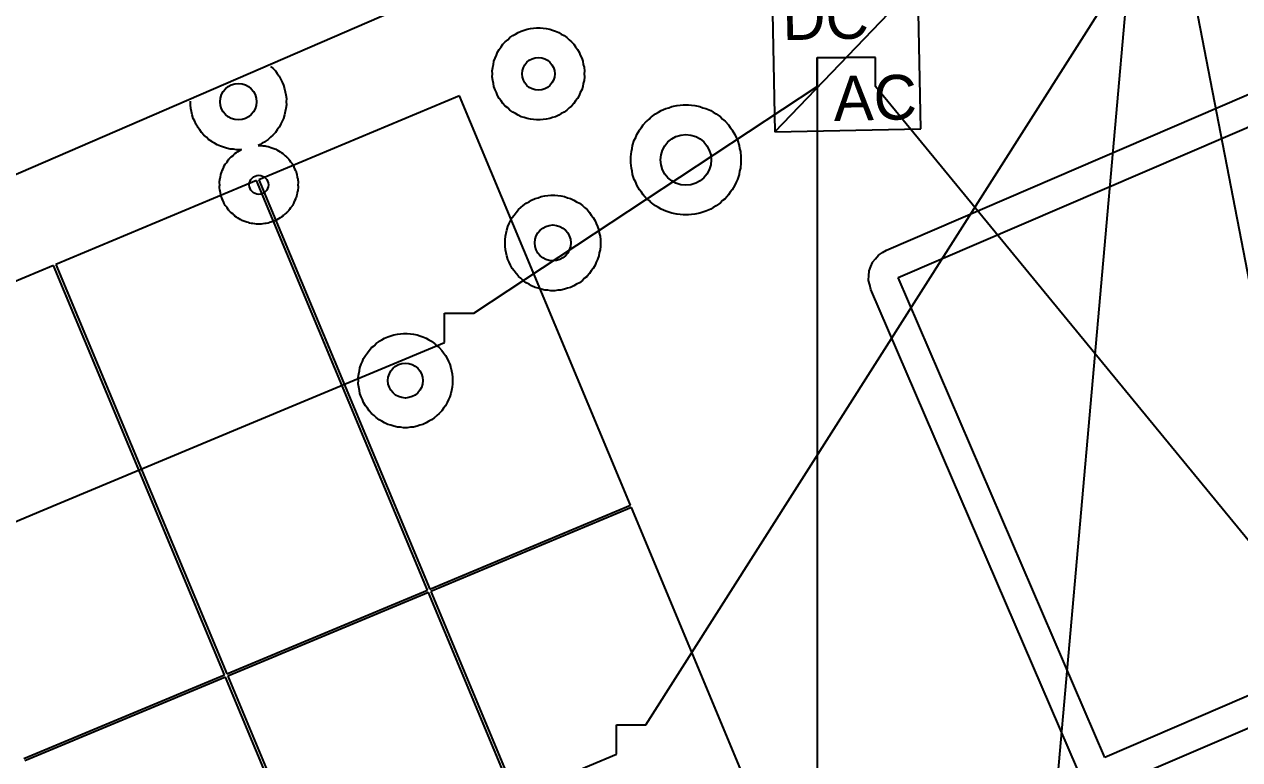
# Model space of a CAD drawing. Header units: feet. Extents: x -179 to 28, y -21 to 191.
# Drawn here: x -22.19 to -1.71, y 7.67 to 20.07 of the extents above; entities that cross this region are included whole.
import ezdxf

# ---------------------------------------------------------------- set-up
doc = ezdxf.new("R2010")
doc.units = ezdxf.units.FT
for name, color, linetype in [('Buildings', 7, 'CONTINUOUS'), ('Connections', 7, 'CONTINUOUS'), ('Inverters', 7, 'CONTINUOUS'), ('Modules', 7, 'CONTINUOUS'), ('Obstructions', 7, 'CONTINUOUS'), ('Setbacks', 7, 'CONTINUOUS'), ('Strings', 7, 'CONTINUOUS')]:
    doc.layers.add(name, color=color, linetype=linetype)

msp = doc.modelspace()

# ---------------------------------------------------------------- linework, layer by layer
at = {"layer": 'Buildings', "color": 252}
msp.add_line((7.683, 30.53), (-34.298, 12.353), dxfattribs=at)
at = {"layer": 'Connections', "color": 91}
for p, q in [((-11.719, 8.26), (-3.568, 21.092)), ((-5.923, -5.616), (-3.568, 21.092)), ((0.669, 4.219), (-2.584, 21.092)), ((-8.832, 19.018), (-8.832, 19.51)), ((-8.832, 19.51), (-8.34, 19.51)), ((-8.827, 1.322), (-8.827, 19.51)), ((-8.827, 19.51), (-8.34, 19.51)), ((-7.848, 19.51), (-8.34, 19.51)), ((-7.848, 19.018), (-7.848, 19.51)), ((-14.617, 15.197), (-8.832, 19.018)), ((13.23, -6.661), (-7.848, 19.018)), ((-15.109, 14.705), (-15.109, 15.197)), ((-15.109, 15.197), (-14.617, 15.197)), ((-12.211, 7.767), (-12.211, 8.26)), ((-12.211, 8.26), (-11.719, 8.26))]:
    msp.add_line(p, q, dxfattribs=at)
at = {"layer": 'Inverters'}
for p, q in [((-9.596, 20.714), (-9.544, 18.254)), ((-9.544, 18.254), (-7.136, 20.766)), ((-7.084, 18.306), (-7.136, 20.766)), ((-9.544, 18.254), (-7.084, 18.306))]:
    msp.add_line(p, q, dxfattribs=at)
at = {"layer": 'Modules', "color": 254}
for p, q in [((-14.859, 18.861), (-18.24, 17.449)), ((-11.978, 11.962), (-14.859, 18.861)), ((-18.278, 17.433), (-21.659, 16.021)), ((-15.396, 10.534), (-18.278, 17.433)), ((-18.24, 17.449), (-15.359, 10.55)), ((-21.697, 16.005), (-25.078, 14.593)), ((-18.815, 9.106), (-21.697, 16.005)), ((-21.659, 16.021), (-18.777, 9.122)), ((-15.359, 10.55), (-11.978, 11.962)), ((-11.962, 11.923), (-15.342, 10.511)), ((-9.08, 5.024), (-11.962, 11.923)), ((-18.777, 9.122), (-15.396, 10.534)), ((-15.38, 10.495), (-18.761, 9.083)), ((-12.499, 3.596), (-15.38, 10.495)), ((-15.342, 10.511), (-12.461, 3.612)), ((-22.196, 7.694), (-18.815, 9.106)), ((-18.799, 9.067), (-22.18, 7.655)), ((-15.917, 2.168), (-18.799, 9.067)), ((-18.761, 9.083), (-15.879, 2.184))]:
    msp.add_line(p, q, dxfattribs=at)
at = {"layer": 'Obstructions', "color": 252}
for p, q in [((-7.465, 15.799), (9.335, 23.031)), ((-3.986, 7.713), (-7.465, 15.799)), ((12.817, 14.945), (-3.986, 7.713))]:
    msp.add_line(p, q, dxfattribs=at)
for centre, radius in [((-13.528, 19.233), 0.275), ((-18.582, 18.764), 0.307), ((-11.044, 17.783), 0.427), ((-18.237, 17.363), 0.161), ((-13.286, 16.383), 0.303), ((-15.768, 14.064), 0.294)]:
    msp.add_circle(centre, radius, dxfattribs=at)
at = {"layer": 'Setbacks', "color": 2}
for p, q in [((-7.664, 16.262), (9.136, 23.493)), ((-14.008, 19.844), (-13.961, 19.878)), ((-13.961, 19.878), (-13.914, 19.902)), ((-13.961, 19.878), (-13.961, 19.878)), ((-13.914, 19.902), (-13.871, 19.93)), ((-13.871, 19.93), (-13.87, 19.931)), ((-13.87, 19.931), (-13.818, 19.954)), ((-13.818, 19.954), (-13.817, 19.954)), ((-13.817, 19.954), (-13.767, 19.968)), ((-13.767, 19.968), (-13.718, 19.986)), ((-13.718, 19.986), (-13.661, 19.998)), ((-13.718, 19.986), (-13.718, 19.986)), ((-13.661, 19.998), (-13.609, 20.001)), ((-13.661, 19.998), (-13.661, 19.998)), ((-13.609, 20.001), (-13.557, 20.009)), ((-13.557, 20.009), (-13.557, 20.009)), ((-13.557, 20.009), (-13.499, 20.009)), ((-13.499, 20.009), (-13.499, 20.009)), ((-13.499, 20.009), (-13.447, 20.001)), ((-13.447, 20.001), (-13.395, 19.998)), ((-13.395, 19.998), (-13.395, 19.998)), ((-13.395, 19.998), (-13.338, 19.986)), ((-13.338, 19.986), (-13.338, 19.986)), ((-13.338, 19.986), (-13.289, 19.968)), ((-13.289, 19.968), (-13.239, 19.954)), ((-13.239, 19.954), (-13.238, 19.954)), ((-13.238, 19.954), (-13.186, 19.931)), ((-13.186, 19.931), (-13.185, 19.93)), ((-13.185, 19.93), (-13.142, 19.902)), ((-13.142, 19.902), (-13.095, 19.878)), ((-13.095, 19.878), (-13.095, 19.878)), ((-13.095, 19.878), (-13.048, 19.844)), ((-14.186, 19.646), (-14.153, 19.687)), ((-14.153, 19.687), (-14.125, 19.731)), ((-14.125, 19.731), (-14.086, 19.774)), ((-14.125, 19.731), (-14.125, 19.731)), ((-14.086, 19.774), (-14.045, 19.807)), ((-14.086, 19.774), (-14.086, 19.774)), ((-14.045, 19.807), (-14.008, 19.844)), ((-14.008, 19.844), (-14.008, 19.844)), ((-13.048, 19.844), (-13.048, 19.844)), ((-13.048, 19.844), (-13.011, 19.807)), ((-13.011, 19.807), (-12.97, 19.774)), ((-12.97, 19.774), (-12.97, 19.774)), ((-12.97, 19.774), (-12.932, 19.731)), ((-12.932, 19.731), (-12.931, 19.731)), ((-12.931, 19.731), (-12.903, 19.687)), ((-12.903, 19.687), (-12.87, 19.646)), ((-14.276, 19.445), (-14.258, 19.5)), ((-14.258, 19.5), (-14.234, 19.547)), ((-14.258, 19.5), (-14.258, 19.5)), ((-14.234, 19.547), (-14.215, 19.596)), ((-14.215, 19.596), (-14.186, 19.646)), ((-14.215, 19.596), (-14.215, 19.596)), ((-14.186, 19.646), (-14.186, 19.646)), ((-12.87, 19.646), (-12.87, 19.646)), ((-12.87, 19.646), (-12.841, 19.596)), ((-12.841, 19.596), (-12.841, 19.596)), ((-12.841, 19.596), (-12.822, 19.547)), ((-12.822, 19.547), (-12.798, 19.5)), ((-12.798, 19.5), (-12.798, 19.5)), ((-12.798, 19.5), (-12.78, 19.445)), ((-18.038, 19.358), (-18.003, 19.329)), ((-18.003, 19.329), (-18.002, 19.329)), ((-18.002, 19.329), (-17.959, 19.281)), ((-17.959, 19.281), (-17.959, 19.281)), ((-17.959, 19.281), (-17.931, 19.237)), ((-14.304, 19.285), (-14.298, 19.342)), ((-14.301, 19.233), (-14.304, 19.285)), ((-14.304, 19.285), (-14.304, 19.285)), ((-14.298, 19.342), (-14.297, 19.343)), ((-14.297, 19.343), (-14.284, 19.393)), ((-14.284, 19.393), (-14.276, 19.445)), ((-14.276, 19.445), (-14.276, 19.445)), ((-12.78, 19.445), (-12.78, 19.445)), ((-12.78, 19.445), (-12.772, 19.393)), ((-12.772, 19.393), (-12.759, 19.343)), ((-12.759, 19.343), (-12.758, 19.342)), ((-12.758, 19.342), (-12.752, 19.285)), ((-12.752, 19.285), (-12.755, 19.233)), ((-12.752, 19.285), (-12.752, 19.285)), ((-17.931, 19.237), (-17.898, 19.197)), ((-17.898, 19.197), (-17.897, 19.196)), ((-17.897, 19.196), (-17.865, 19.14)), ((-17.865, 19.14), (-17.865, 19.14)), ((-17.865, 19.14), (-17.846, 19.091)), ((-17.846, 19.091), (-17.823, 19.045)), ((-17.823, 19.045), (-17.823, 19.044)), ((-17.823, 19.044), (-17.803, 18.983)), ((-14.304, 19.18), (-14.301, 19.233)), ((-14.298, 19.123), (-14.304, 19.18)), ((-14.304, 19.18), (-14.304, 19.18)), ((-14.297, 19.122), (-14.298, 19.123)), ((-14.284, 19.072), (-14.297, 19.122)), ((-14.276, 19.02), (-14.284, 19.072)), ((-12.772, 19.072), (-12.78, 19.02)), ((-12.759, 19.122), (-12.772, 19.072)), ((-12.758, 19.123), (-12.759, 19.122)), ((-12.752, 19.18), (-12.758, 19.123)), ((-12.755, 19.233), (-12.752, 19.18)), ((-12.752, 19.18), (-12.752, 19.18)), ((-17.803, 18.983), (-17.803, 18.983)), ((-17.803, 18.983), (-17.794, 18.931)), ((-17.794, 18.931), (-17.781, 18.881)), ((-17.781, 18.881), (-17.781, 18.88)), ((-17.781, 18.88), (-17.774, 18.816)), ((-14.258, 18.965), (-14.276, 19.02)), ((-14.276, 19.02), (-14.276, 19.02)), ((-14.234, 18.918), (-14.258, 18.965)), ((-14.258, 18.965), (-14.258, 18.965)), ((-14.215, 18.87), (-14.234, 18.918)), ((-14.215, 18.869), (-14.215, 18.87)), ((-14.186, 18.819), (-14.215, 18.869)), ((-12.841, 18.869), (-12.87, 18.819)), ((-12.822, 18.918), (-12.841, 18.87)), ((-12.841, 18.87), (-12.841, 18.869)), ((-12.798, 18.965), (-12.822, 18.918)), ((-12.78, 19.02), (-12.798, 18.965)), ((-12.798, 18.965), (-12.798, 18.965)), ((-12.78, 19.02), (-12.78, 19.02)), ((-19.39, 18.712), (-19.387, 18.764)), ((-19.39, 18.711), (-19.39, 18.712)), ((-19.383, 18.647), (-19.39, 18.711)), ((-19.387, 18.764), (-19.387, 18.773)), ((-19.369, 18.596), (-19.383, 18.647)), ((-19.383, 18.647), (-19.383, 18.647)), ((-17.781, 18.647), (-17.794, 18.596)), ((-17.774, 18.711), (-17.781, 18.647)), ((-17.781, 18.647), (-17.781, 18.647)), ((-17.774, 18.816), (-17.777, 18.764)), ((-17.777, 18.764), (-17.774, 18.712)), ((-17.774, 18.816), (-17.774, 18.816)), ((-17.774, 18.712), (-17.774, 18.711)), ((-14.153, 18.778), (-14.186, 18.819)), ((-14.186, 18.819), (-14.186, 18.819)), ((-14.125, 18.735), (-14.153, 18.778)), ((-14.125, 18.734), (-14.125, 18.735)), ((-14.086, 18.691), (-14.125, 18.734)), ((-14.045, 18.658), (-14.086, 18.691)), ((-14.086, 18.691), (-14.086, 18.691)), ((-14.008, 18.621), (-14.045, 18.658)), ((-13.011, 18.658), (-13.048, 18.621)), ((-12.97, 18.691), (-13.011, 18.658)), ((-12.932, 18.734), (-12.97, 18.691)), ((-12.97, 18.691), (-12.97, 18.691)), ((-12.931, 18.735), (-12.932, 18.734)), ((-12.903, 18.778), (-12.931, 18.735)), ((-12.87, 18.819), (-12.903, 18.778)), ((-12.87, 18.819), (-12.87, 18.819)), ((-11.462, 18.613), (-11.38, 18.649)), ((-11.38, 18.65), (-11.33, 18.663)), ((-11.38, 18.649), (-11.38, 18.65)), ((-11.33, 18.663), (-11.281, 18.682)), ((-11.281, 18.682), (-11.28, 18.682)), ((-11.28, 18.682), (-11.193, 18.701)), ((-11.193, 18.701), (-11.192, 18.701)), ((-11.192, 18.701), (-11.14, 18.703)), ((-11.14, 18.703), (-11.089, 18.712)), ((-11.089, 18.712), (-11.088, 18.712)), ((-11.088, 18.712), (-10.999, 18.712)), ((-10.999, 18.712), (-10.999, 18.712)), ((-10.999, 18.712), (-10.947, 18.703)), ((-10.947, 18.703), (-10.895, 18.701)), ((-10.895, 18.701), (-10.894, 18.701)), ((-10.894, 18.701), (-10.807, 18.682)), ((-10.807, 18.682), (-10.807, 18.682)), ((-10.807, 18.682), (-10.758, 18.663)), ((-10.758, 18.663), (-10.707, 18.65)), ((-10.707, 18.65), (-10.707, 18.649)), ((-10.707, 18.649), (-10.625, 18.613)), ((-19.361, 18.545), (-19.369, 18.596)), ((-19.361, 18.544), (-19.361, 18.545)), ((-19.341, 18.483), (-19.361, 18.544)), ((-19.317, 18.436), (-19.341, 18.483)), ((-19.341, 18.483), (-19.341, 18.483)), ((-19.299, 18.388), (-19.317, 18.436)), ((-17.846, 18.436), (-17.865, 18.388)), ((-17.823, 18.483), (-17.846, 18.436)), ((-17.803, 18.544), (-17.823, 18.483)), ((-17.823, 18.483), (-17.823, 18.483)), ((-17.794, 18.596), (-17.803, 18.545)), ((-17.803, 18.545), (-17.803, 18.544)), ((-13.961, 18.587), (-14.008, 18.621)), ((-14.008, 18.621), (-14.008, 18.621)), ((-13.914, 18.563), (-13.961, 18.587)), ((-13.961, 18.587), (-13.961, 18.587)), ((-13.871, 18.535), (-13.914, 18.563)), ((-13.87, 18.535), (-13.871, 18.535)), ((-13.818, 18.511), (-13.87, 18.535)), ((-13.817, 18.511), (-13.818, 18.511)), ((-13.767, 18.498), (-13.817, 18.511)), ((-13.718, 18.479), (-13.767, 18.498)), ((-13.661, 18.467), (-13.718, 18.479)), ((-13.718, 18.479), (-13.718, 18.479)), ((-13.609, 18.464), (-13.661, 18.467)), ((-13.661, 18.467), (-13.661, 18.467)), ((-13.557, 18.456), (-13.609, 18.464)), ((-13.499, 18.456), (-13.557, 18.456)), ((-13.557, 18.456), (-13.557, 18.456)), ((-13.447, 18.464), (-13.499, 18.456)), ((-13.499, 18.456), (-13.499, 18.456)), ((-13.395, 18.467), (-13.447, 18.464)), ((-13.338, 18.479), (-13.395, 18.467)), ((-13.395, 18.467), (-13.395, 18.467)), ((-13.289, 18.498), (-13.338, 18.479)), ((-13.338, 18.479), (-13.338, 18.479)), ((-13.239, 18.511), (-13.289, 18.498)), ((-13.238, 18.511), (-13.239, 18.511)), ((-13.186, 18.535), (-13.238, 18.511)), ((-13.185, 18.535), (-13.186, 18.535)), ((-13.142, 18.563), (-13.185, 18.535)), ((-13.095, 18.587), (-13.142, 18.563)), ((-13.048, 18.621), (-13.095, 18.587)), ((-13.095, 18.587), (-13.095, 18.587)), ((-13.048, 18.621), (-13.048, 18.621)), ((-11.763, 18.371), (-11.704, 18.438)), ((-11.704, 18.438), (-11.703, 18.438)), ((-11.703, 18.438), (-11.663, 18.471)), ((-11.663, 18.471), (-11.626, 18.508)), ((-11.626, 18.508), (-11.625, 18.508)), ((-11.625, 18.508), (-11.553, 18.561)), ((-11.553, 18.561), (-11.506, 18.585)), ((-11.553, 18.561), (-11.553, 18.561)), ((-11.506, 18.585), (-11.462, 18.613)), ((-11.462, 18.613), (-11.462, 18.613)), ((-10.625, 18.613), (-10.625, 18.613)), ((-10.625, 18.613), (-10.581, 18.585)), ((-10.581, 18.585), (-10.535, 18.561)), ((-10.535, 18.561), (-10.534, 18.561)), ((-10.534, 18.561), (-10.462, 18.508)), ((-10.462, 18.508), (-10.462, 18.508)), ((-10.462, 18.508), (-10.425, 18.471)), ((-10.425, 18.471), (-10.384, 18.438)), ((-10.384, 18.438), (-10.384, 18.438)), ((-10.384, 18.438), (-10.324, 18.371)), ((-19.298, 18.387), (-19.299, 18.388)), ((-19.266, 18.332), (-19.298, 18.387)), ((-19.266, 18.331), (-19.266, 18.332)), ((-19.233, 18.291), (-19.266, 18.331)), ((-19.205, 18.247), (-19.233, 18.291)), ((-19.205, 18.246), (-19.205, 18.247)), ((-19.162, 18.199), (-19.205, 18.246)), ((-17.959, 18.246), (-18.002, 18.199)), ((-17.931, 18.291), (-17.959, 18.247)), ((-17.959, 18.247), (-17.959, 18.246)), ((-17.898, 18.331), (-17.931, 18.291)), ((-17.897, 18.332), (-17.898, 18.331)), ((-17.865, 18.387), (-17.897, 18.332)), ((-17.865, 18.388), (-17.865, 18.387)), ((-11.87, 18.209), (-11.825, 18.286)), ((-11.825, 18.287), (-11.792, 18.327)), ((-11.825, 18.286), (-11.825, 18.287)), ((-11.792, 18.327), (-11.764, 18.371)), ((-11.764, 18.371), (-11.763, 18.371)), ((-10.324, 18.371), (-10.324, 18.371)), ((-10.324, 18.371), (-10.295, 18.327)), ((-10.295, 18.327), (-10.262, 18.287)), ((-10.262, 18.287), (-10.262, 18.286)), ((-10.262, 18.286), (-10.218, 18.209)), ((-19.161, 18.198), (-19.162, 18.199)), ((-19.121, 18.166), (-19.161, 18.198)), ((-19.084, 18.129), (-19.121, 18.166)), ((-19.083, 18.128), (-19.084, 18.129)), ((-19.031, 18.091), (-19.083, 18.128)), ((-19.031, 18.09), (-19.031, 18.091)), ((-18.984, 18.067), (-19.031, 18.09)), ((-18.941, 18.038), (-18.984, 18.067)), ((-18.94, 18.038), (-18.941, 18.038)), ((-18.882, 18.012), (-18.94, 18.038)), ((-18.224, 18.038), (-18.248, 18.027)), ((-18.248, 18.027), (-18.22, 18.027)), ((-18.223, 18.038), (-18.224, 18.038)), ((-18.179, 18.067), (-18.223, 18.038)), ((-18.22, 18.027), (-18.219, 18.027)), ((-18.219, 18.027), (-18.202, 18.024)), ((-18.202, 18.024), (-18.202, 18.024)), ((-18.202, 18.024), (-18.201, 18.024)), ((-18.201, 18.024), (-18.201, 18.024)), ((-18.201, 18.024), (-18.199, 18.024)), ((-18.199, 18.024), (-18.168, 18.019)), ((-18.133, 18.09), (-18.179, 18.067)), ((-18.168, 18.019), (-18.137, 18.017)), ((-18.137, 18.017), (-18.135, 18.017)), ((-18.135, 18.017), (-18.134, 18.017)), ((-18.134, 18.017), (-18.134, 18.017)), ((-18.134, 18.017), (-18.133, 18.017)), ((-18.132, 18.091), (-18.133, 18.09)), ((-18.081, 18.128), (-18.132, 18.091)), ((-18.08, 18.129), (-18.081, 18.128)), ((-18.043, 18.166), (-18.08, 18.129)), ((-18.003, 18.198), (-18.043, 18.166)), ((-18.002, 18.199), (-18.003, 18.198)), ((-11.949, 17.976), (-11.94, 18.027)), ((-11.94, 18.028), (-11.913, 18.113)), ((-11.94, 18.027), (-11.94, 18.028)), ((-11.913, 18.113), (-11.912, 18.113)), ((-11.912, 18.113), (-11.889, 18.16)), ((-11.889, 18.16), (-11.87, 18.208)), ((-11.87, 18.208), (-11.87, 18.209)), ((-10.218, 18.209), (-10.217, 18.208)), ((-10.217, 18.208), (-10.199, 18.16)), ((-10.199, 18.16), (-10.175, 18.113)), ((-10.175, 18.113), (-10.175, 18.113)), ((-10.175, 18.113), (-10.147, 18.028)), ((-10.147, 18.028), (-10.147, 18.027)), ((-10.147, 18.027), (-10.139, 17.976)), ((-18.881, 18.012), (-18.882, 18.012)), ((-18.831, 17.998), (-18.881, 18.012)), ((-18.782, 17.979), (-18.831, 17.998)), ((-18.719, 17.966), (-18.782, 17.979)), ((-18.782, 17.979), (-18.782, 17.979)), ((-18.742, 17.795), (-18.719, 17.82)), ((-18.718, 17.966), (-18.719, 17.966)), ((-18.719, 17.82), (-18.705, 17.831)), ((-18.719, 17.82), (-18.719, 17.82)), ((-18.666, 17.963), (-18.718, 17.966)), ((-18.705, 17.831), (-18.705, 17.832)), ((-18.705, 17.832), (-18.704, 17.832)), ((-18.704, 17.832), (-18.703, 17.833)), ((-18.704, 17.832), (-18.704, 17.832)), ((-18.703, 17.833), (-18.678, 17.853)), ((-18.678, 17.853), (-18.656, 17.875)), ((-18.615, 17.955), (-18.666, 17.963)), ((-18.656, 17.875), (-18.655, 17.877)), ((-18.655, 17.877), (-18.654, 17.877)), ((-18.654, 17.878), (-18.641, 17.89)), ((-18.654, 17.877), (-18.654, 17.878)), ((-18.654, 17.877), (-18.654, 17.877)), ((-18.641, 17.89), (-18.613, 17.91)), ((-18.641, 17.89), (-18.641, 17.89)), ((-18.614, 17.955), (-18.615, 17.955)), ((-18.55, 17.955), (-18.614, 17.955)), ((-18.613, 17.91), (-18.597, 17.918)), ((-18.613, 17.91), (-18.613, 17.91)), ((-18.597, 17.918), (-18.597, 17.919)), ((-18.597, 17.919), (-18.597, 17.919)), ((-18.597, 17.919), (-18.596, 17.919)), ((-18.596, 17.919), (-18.595, 17.92)), ((-18.595, 17.92), (-18.567, 17.934)), ((-18.567, 17.934), (-18.54, 17.951)), ((-18.549, 17.955), (-18.55, 17.955)), ((-18.529, 17.958), (-18.549, 17.955)), ((-18.54, 17.951), (-18.539, 17.952)), ((-18.539, 17.952), (-18.538, 17.952)), ((-18.538, 17.952), (-18.538, 17.953)), ((-18.538, 17.953), (-18.537, 17.953)), ((-18.537, 17.953), (-18.529, 17.958)), ((-18.133, 18.017), (-18.116, 18.016)), ((-18.116, 18.016), (-18.115, 18.016)), ((-18.115, 18.016), (-18.082, 18.009)), ((-18.082, 18.009), (-18.082, 18.009)), ((-18.082, 18.009), (-18.066, 18.003)), ((-18.066, 18.003), (-18.065, 18.002)), ((-18.065, 18.002), (-18.064, 18.002)), ((-18.064, 18.002), (-18.064, 18.002)), ((-18.064, 18.002), (-18.063, 18.001)), ((-18.063, 18.001), (-18.033, 17.99)), ((-18.033, 17.99), (-18.003, 17.982)), ((-18.003, 17.982), (-18.001, 17.982)), ((-18.001, 17.982), (-18.001, 17.982)), ((-18.001, 17.982), (-18, 17.981)), ((-18, 17.981), (-18, 17.981)), ((-18, 17.981), (-17.983, 17.977)), ((-17.983, 17.977), (-17.982, 17.976)), ((-17.982, 17.976), (-17.951, 17.963)), ((-17.951, 17.963), (-17.951, 17.962)), ((-17.951, 17.962), (-17.936, 17.953)), ((-17.936, 17.953), (-17.936, 17.953)), ((-17.936, 17.953), (-17.935, 17.952)), ((-17.935, 17.952), (-17.935, 17.952)), ((-17.935, 17.952), (-17.934, 17.951)), ((-17.934, 17.951), (-17.907, 17.934)), ((-17.907, 17.934), (-17.879, 17.92)), ((-17.879, 17.92), (-17.878, 17.919)), ((-17.878, 17.919), (-17.877, 17.919)), ((-17.877, 17.919), (-17.877, 17.919)), ((-17.877, 17.919), (-17.876, 17.918)), ((-17.876, 17.918), (-17.861, 17.91)), ((-17.861, 17.91), (-17.86, 17.91)), ((-17.86, 17.91), (-17.833, 17.89)), ((-17.833, 17.89), (-17.833, 17.89)), ((-17.833, 17.89), (-17.82, 17.878)), ((-17.82, 17.878), (-17.82, 17.877)), ((-17.82, 17.877), (-17.819, 17.877)), ((-17.819, 17.877), (-17.819, 17.877)), ((-17.819, 17.877), (-17.818, 17.875)), ((-17.818, 17.875), (-17.796, 17.853)), ((-17.796, 17.853), (-17.771, 17.833)), ((-17.771, 17.833), (-17.77, 17.832)), ((-17.77, 17.832), (-17.769, 17.832)), ((-17.769, 17.832), (-17.769, 17.832)), ((-17.769, 17.832), (-17.769, 17.831)), ((-17.769, 17.831), (-17.755, 17.82)), ((-17.755, 17.82), (-17.755, 17.82)), ((-17.755, 17.82), (-17.732, 17.795)), ((-11.971, 17.836), (-11.962, 17.925)), ((-11.971, 17.835), (-11.971, 17.836)), ((-11.969, 17.783), (-11.971, 17.835)), ((-11.962, 17.925), (-11.949, 17.976)), ((-11.962, 17.925), (-11.962, 17.925)), ((-10.139, 17.976), (-10.125, 17.925)), ((-10.125, 17.925), (-10.125, 17.925)), ((-10.125, 17.925), (-10.116, 17.836)), ((-10.116, 17.835), (-10.119, 17.783)), ((-10.116, 17.836), (-10.116, 17.835)), ((-18.853, 17.603), (-18.839, 17.631)), ((-18.839, 17.631), (-18.828, 17.661)), ((-18.828, 17.661), (-18.827, 17.662)), ((-18.827, 17.664), (-18.82, 17.68)), ((-18.827, 17.663), (-18.827, 17.664)), ((-18.827, 17.662), (-18.827, 17.663)), ((-18.827, 17.663), (-18.827, 17.663)), ((-18.82, 17.68), (-18.803, 17.71)), ((-18.82, 17.68), (-18.82, 17.68)), ((-18.803, 17.71), (-18.792, 17.724)), ((-18.803, 17.71), (-18.803, 17.71)), ((-18.792, 17.724), (-18.792, 17.725)), ((-18.792, 17.725), (-18.791, 17.725)), ((-18.792, 17.724), (-18.792, 17.724)), ((-18.791, 17.725), (-18.79, 17.726)), ((-18.79, 17.726), (-18.77, 17.751)), ((-18.77, 17.751), (-18.753, 17.777)), ((-18.753, 17.777), (-18.752, 17.778)), ((-18.752, 17.779), (-18.751, 17.78)), ((-18.752, 17.778), (-18.752, 17.779)), ((-18.752, 17.779), (-18.752, 17.779)), ((-18.751, 17.78), (-18.742, 17.794)), ((-18.742, 17.794), (-18.742, 17.795)), ((-17.732, 17.795), (-17.732, 17.794)), ((-17.732, 17.794), (-17.722, 17.78)), ((-17.722, 17.78), (-17.722, 17.779)), ((-17.722, 17.779), (-17.722, 17.779)), ((-17.722, 17.779), (-17.721, 17.778)), ((-17.721, 17.778), (-17.721, 17.777)), ((-17.721, 17.777), (-17.704, 17.751)), ((-17.704, 17.751), (-17.684, 17.726)), ((-17.684, 17.726), (-17.683, 17.725)), ((-17.683, 17.725), (-17.682, 17.725)), ((-17.682, 17.725), (-17.682, 17.724)), ((-17.682, 17.724), (-17.682, 17.724)), ((-17.682, 17.724), (-17.671, 17.71)), ((-17.671, 17.71), (-17.67, 17.71)), ((-17.67, 17.71), (-17.654, 17.68)), ((-17.654, 17.68), (-17.653, 17.68)), ((-17.653, 17.68), (-17.647, 17.664)), ((-17.647, 17.664), (-17.647, 17.663)), ((-17.647, 17.663), (-17.646, 17.663)), ((-17.646, 17.663), (-17.646, 17.662)), ((-17.646, 17.662), (-17.646, 17.661)), ((-17.646, 17.661), (-17.635, 17.631)), ((-17.635, 17.631), (-17.62, 17.603)), ((-11.971, 17.731), (-11.969, 17.783)), ((-11.962, 17.642), (-11.971, 17.731)), ((-11.971, 17.731), (-11.971, 17.731)), ((-11.962, 17.641), (-11.962, 17.642)), ((-11.949, 17.591), (-11.962, 17.641)), ((-10.125, 17.641), (-10.139, 17.591)), ((-10.116, 17.731), (-10.125, 17.642)), ((-10.125, 17.642), (-10.125, 17.641)), ((-10.119, 17.783), (-10.116, 17.731)), ((-10.116, 17.731), (-10.116, 17.731)), ((-18.899, 17.416), (-18.895, 17.449)), ((-18.899, 17.415), (-18.899, 17.416)), ((-18.898, 17.398), (-18.899, 17.415)), ((-18.895, 17.45), (-18.891, 17.467)), ((-18.895, 17.449), (-18.895, 17.45)), ((-18.891, 17.468), (-18.89, 17.47)), ((-18.891, 17.467), (-18.891, 17.468)), ((-18.891, 17.468), (-18.891, 17.468)), ((-18.891, 17.467), (-18.891, 17.467)), ((-18.89, 17.47), (-18.882, 17.5)), ((-18.882, 17.5), (-18.877, 17.531)), ((-18.877, 17.533), (-18.877, 17.534)), ((-18.877, 17.534), (-18.876, 17.534)), ((-18.877, 17.531), (-18.877, 17.533)), ((-18.877, 17.533), (-18.877, 17.533)), ((-18.876, 17.534), (-18.874, 17.552)), ((-18.874, 17.552), (-18.873, 17.552)), ((-18.873, 17.552), (-18.863, 17.584)), ((-18.863, 17.585), (-18.855, 17.6)), ((-18.863, 17.584), (-18.863, 17.585)), ((-18.855, 17.601), (-18.854, 17.602)), ((-18.855, 17.6), (-18.855, 17.601)), ((-18.855, 17.601), (-18.855, 17.601)), ((-18.854, 17.602), (-18.853, 17.603)), ((-17.62, 17.603), (-17.619, 17.602)), ((-17.619, 17.602), (-17.619, 17.601)), ((-17.619, 17.601), (-17.619, 17.601)), ((-17.619, 17.601), (-17.619, 17.6)), ((-17.619, 17.6), (-17.611, 17.585)), ((-17.611, 17.585), (-17.611, 17.584)), ((-17.611, 17.584), (-17.6, 17.552)), ((-17.6, 17.552), (-17.6, 17.552)), ((-17.6, 17.552), (-17.597, 17.534)), ((-17.597, 17.534), (-17.597, 17.534)), ((-17.597, 17.534), (-17.597, 17.533)), ((-17.597, 17.533), (-17.597, 17.533)), ((-17.597, 17.533), (-17.597, 17.531)), ((-17.597, 17.531), (-17.592, 17.5)), ((-17.592, 17.5), (-17.584, 17.47)), ((-17.584, 17.47), (-17.583, 17.468)), ((-17.583, 17.468), (-17.583, 17.468)), ((-17.583, 17.468), (-17.583, 17.467)), ((-17.583, 17.467), (-17.583, 17.467)), ((-17.583, 17.467), (-17.579, 17.45)), ((-17.579, 17.45), (-17.578, 17.449)), ((-17.578, 17.449), (-17.575, 17.416)), ((-17.575, 17.415), (-17.576, 17.398)), ((-17.575, 17.416), (-17.575, 17.415)), ((-11.94, 17.54), (-11.949, 17.591)), ((-11.94, 17.539), (-11.94, 17.54)), ((-11.913, 17.454), (-11.94, 17.539)), ((-11.912, 17.454), (-11.913, 17.454)), ((-11.889, 17.407), (-11.912, 17.454)), ((-11.87, 17.358), (-11.889, 17.407)), ((-10.199, 17.407), (-10.217, 17.358)), ((-10.175, 17.454), (-10.199, 17.407)), ((-10.147, 17.539), (-10.175, 17.454)), ((-10.175, 17.454), (-10.175, 17.454)), ((-10.139, 17.591), (-10.147, 17.54)), ((-10.147, 17.54), (-10.147, 17.539)), ((-18.899, 17.311), (-18.898, 17.328)), ((-18.899, 17.31), (-18.899, 17.311)), ((-18.895, 17.277), (-18.899, 17.31)), ((-18.898, 17.397), (-18.898, 17.398)), ((-18.898, 17.396), (-18.898, 17.397)), ((-18.898, 17.397), (-18.898, 17.397)), ((-18.898, 17.394), (-18.898, 17.396)), ((-18.896, 17.363), (-18.898, 17.394)), ((-18.898, 17.332), (-18.896, 17.363)), ((-18.898, 17.33), (-18.898, 17.332)), ((-18.898, 17.329), (-18.898, 17.33)), ((-18.898, 17.328), (-18.898, 17.329)), ((-18.898, 17.329), (-18.898, 17.329)), ((-18.895, 17.276), (-18.895, 17.277)), ((-18.891, 17.259), (-18.895, 17.276)), ((-18.891, 17.258), (-18.891, 17.259)), ((-18.891, 17.259), (-18.891, 17.259)), ((-18.89, 17.256), (-18.891, 17.258)), ((-18.891, 17.258), (-18.891, 17.258)), ((-18.882, 17.226), (-18.89, 17.256)), ((-18.877, 17.195), (-18.882, 17.226)), ((-17.592, 17.226), (-17.597, 17.195)), ((-17.584, 17.256), (-17.592, 17.226)), ((-17.583, 17.258), (-17.584, 17.256)), ((-17.579, 17.276), (-17.583, 17.259)), ((-17.583, 17.259), (-17.583, 17.259)), ((-17.583, 17.259), (-17.583, 17.258)), ((-17.583, 17.258), (-17.583, 17.258)), ((-17.578, 17.277), (-17.579, 17.276)), ((-17.576, 17.394), (-17.578, 17.363)), ((-17.578, 17.363), (-17.576, 17.332)), ((-17.575, 17.31), (-17.578, 17.277)), ((-17.576, 17.398), (-17.576, 17.397)), ((-17.576, 17.397), (-17.576, 17.397)), ((-17.576, 17.397), (-17.576, 17.396)), ((-17.576, 17.396), (-17.576, 17.394)), ((-17.576, 17.332), (-17.576, 17.33)), ((-17.576, 17.33), (-17.576, 17.329)), ((-17.576, 17.329), (-17.576, 17.329)), ((-17.576, 17.329), (-17.576, 17.328)), ((-17.576, 17.328), (-17.575, 17.311)), ((-17.575, 17.311), (-17.575, 17.31)), ((-11.825, 17.281), (-11.87, 17.358)), ((-11.87, 17.358), (-11.87, 17.358)), ((-11.825, 17.28), (-11.825, 17.281)), ((-11.792, 17.24), (-11.825, 17.28)), ((-11.764, 17.196), (-11.792, 17.24)), ((-10.295, 17.24), (-10.324, 17.196)), ((-10.262, 17.28), (-10.295, 17.24)), ((-10.218, 17.358), (-10.262, 17.281)), ((-10.262, 17.281), (-10.262, 17.28)), ((-10.217, 17.358), (-10.218, 17.358)), ((-18.877, 17.193), (-18.877, 17.195)), ((-18.877, 17.192), (-18.877, 17.193)), ((-18.877, 17.193), (-18.877, 17.193)), ((-18.876, 17.192), (-18.877, 17.192)), ((-18.874, 17.174), (-18.876, 17.192)), ((-18.873, 17.174), (-18.874, 17.174)), ((-18.863, 17.142), (-18.873, 17.174)), ((-18.863, 17.141), (-18.863, 17.142)), ((-18.855, 17.126), (-18.863, 17.141)), ((-18.855, 17.125), (-18.855, 17.126)), ((-18.854, 17.124), (-18.855, 17.125)), ((-18.855, 17.125), (-18.855, 17.125)), ((-18.853, 17.123), (-18.854, 17.124)), ((-18.839, 17.095), (-18.853, 17.123)), ((-18.828, 17.066), (-18.839, 17.095)), ((-18.827, 17.064), (-18.828, 17.066)), ((-18.827, 17.063), (-18.827, 17.064)), ((-18.82, 17.046), (-18.827, 17.063)), ((-18.827, 17.063), (-18.827, 17.063)), ((-18.827, 17.063), (-18.827, 17.063)), ((-18.803, 17.016), (-18.82, 17.046)), ((-18.82, 17.046), (-18.82, 17.046)), ((-18.792, 17.002), (-18.803, 17.016)), ((-18.803, 17.016), (-18.803, 17.016)), ((-18.791, 17.001), (-18.792, 17.002)), ((-18.792, 17.002), (-18.792, 17.002)), ((-18.792, 17.002), (-18.792, 17.002)), ((-18.79, 17), (-18.791, 17.001)), ((-18.77, 16.976), (-18.79, 17)), ((-17.684, 17), (-17.704, 16.976)), ((-17.683, 17.001), (-17.684, 17)), ((-17.682, 17.002), (-17.683, 17.001)), ((-17.671, 17.016), (-17.682, 17.002)), ((-17.682, 17.002), (-17.682, 17.002)), ((-17.682, 17.002), (-17.682, 17.002)), ((-17.67, 17.016), (-17.671, 17.016)), ((-17.654, 17.046), (-17.67, 17.016)), ((-17.653, 17.046), (-17.654, 17.046)), ((-17.647, 17.063), (-17.653, 17.046)), ((-17.646, 17.063), (-17.647, 17.063)), ((-17.647, 17.063), (-17.647, 17.063)), ((-17.635, 17.095), (-17.646, 17.066)), ((-17.646, 17.066), (-17.646, 17.064)), ((-17.646, 17.064), (-17.646, 17.063)), ((-17.62, 17.123), (-17.635, 17.095)), ((-17.619, 17.124), (-17.62, 17.123)), ((-17.611, 17.141), (-17.619, 17.126)), ((-17.619, 17.126), (-17.619, 17.125)), ((-17.619, 17.125), (-17.619, 17.125)), ((-17.619, 17.125), (-17.619, 17.124)), ((-17.6, 17.174), (-17.611, 17.142)), ((-17.611, 17.142), (-17.611, 17.141)), ((-17.597, 17.192), (-17.6, 17.174)), ((-17.6, 17.174), (-17.6, 17.174)), ((-17.597, 17.195), (-17.597, 17.193)), ((-17.597, 17.193), (-17.597, 17.193)), ((-17.597, 17.193), (-17.597, 17.192)), ((-17.597, 17.192), (-17.597, 17.192)), ((-13.822, 16.978), (-13.785, 17.015)), ((-13.785, 17.015), (-13.784, 17.016)), ((-13.784, 17.016), (-13.733, 17.053)), ((-13.733, 17.053), (-13.686, 17.077)), ((-13.733, 17.053), (-13.733, 17.053)), ((-13.686, 17.077), (-13.642, 17.105)), ((-13.642, 17.105), (-13.584, 17.131)), ((-13.642, 17.105), (-13.642, 17.105)), ((-13.584, 17.131), (-13.533, 17.145)), ((-13.584, 17.131), (-13.584, 17.131)), ((-13.533, 17.145), (-13.484, 17.164)), ((-13.484, 17.164), (-13.422, 17.177)), ((-13.484, 17.164), (-13.484, 17.164)), ((-13.422, 17.177), (-13.421, 17.177)), ((-13.421, 17.177), (-13.369, 17.18)), ((-13.369, 17.18), (-13.318, 17.188)), ((-13.318, 17.188), (-13.317, 17.188)), ((-13.317, 17.188), (-13.254, 17.188)), ((-13.254, 17.188), (-13.253, 17.188)), ((-13.253, 17.188), (-13.202, 17.18)), ((-13.202, 17.18), (-13.15, 17.177)), ((-13.15, 17.177), (-13.149, 17.177)), ((-13.149, 17.177), (-13.087, 17.164)), ((-13.087, 17.164), (-13.087, 17.164)), ((-13.087, 17.164), (-13.038, 17.145)), ((-13.038, 17.145), (-12.988, 17.131)), ((-12.988, 17.131), (-12.987, 17.131)), ((-12.987, 17.131), (-12.929, 17.105)), ((-12.929, 17.105), (-12.929, 17.105)), ((-12.929, 17.105), (-12.885, 17.077)), ((-12.885, 17.077), (-12.838, 17.053)), ((-12.838, 17.053), (-12.838, 17.053)), ((-12.838, 17.053), (-12.787, 17.016)), ((-12.787, 17.016), (-12.786, 17.015)), ((-12.786, 17.015), (-12.749, 16.978)), ((-11.763, 17.195), (-11.764, 17.196)), ((-11.704, 17.129), (-11.763, 17.195)), ((-11.703, 17.129), (-11.704, 17.129)), ((-11.663, 17.096), (-11.703, 17.129)), ((-11.626, 17.059), (-11.663, 17.096)), ((-11.625, 17.059), (-11.626, 17.059)), ((-11.553, 17.006), (-11.625, 17.059)), ((-11.506, 16.982), (-11.553, 17.006)), ((-11.553, 17.006), (-11.553, 17.006)), ((-10.535, 17.006), (-10.581, 16.982)), ((-10.534, 17.006), (-10.535, 17.006)), ((-10.462, 17.059), (-10.534, 17.006)), ((-10.425, 17.096), (-10.462, 17.059)), ((-10.462, 17.059), (-10.462, 17.059)), ((-10.384, 17.129), (-10.425, 17.096)), ((-10.324, 17.195), (-10.384, 17.129)), ((-10.384, 17.129), (-10.384, 17.129)), ((-10.324, 17.196), (-10.324, 17.195)), ((-18.753, 16.949), (-18.77, 16.976)), ((-18.752, 16.948), (-18.753, 16.949)), ((-18.752, 16.947), (-18.752, 16.948)), ((-18.751, 16.946), (-18.752, 16.947)), ((-18.752, 16.947), (-18.752, 16.947)), ((-18.742, 16.932), (-18.751, 16.946)), ((-18.742, 16.931), (-18.742, 16.932)), ((-18.719, 16.906), (-18.742, 16.931)), ((-18.705, 16.895), (-18.719, 16.906)), ((-18.719, 16.906), (-18.719, 16.906)), ((-18.704, 16.894), (-18.705, 16.895)), ((-18.705, 16.895), (-18.705, 16.895)), ((-18.703, 16.893), (-18.704, 16.894)), ((-18.704, 16.894), (-18.704, 16.894)), ((-18.678, 16.873), (-18.703, 16.893)), ((-18.656, 16.851), (-18.678, 16.873)), ((-18.655, 16.85), (-18.656, 16.851)), ((-18.654, 16.849), (-18.655, 16.85)), ((-18.641, 16.836), (-18.654, 16.849)), ((-18.654, 16.849), (-18.654, 16.849)), ((-18.654, 16.849), (-18.654, 16.849)), ((-18.613, 16.816), (-18.641, 16.836)), ((-18.641, 16.836), (-18.641, 16.836)), ((-18.597, 16.808), (-18.613, 16.816)), ((-18.613, 16.816), (-18.613, 16.816)), ((-18.597, 16.807), (-18.597, 16.808)), ((-18.596, 16.807), (-18.597, 16.807)), ((-18.597, 16.807), (-18.597, 16.807)), ((-18.595, 16.806), (-18.596, 16.807)), ((-18.567, 16.792), (-18.595, 16.806)), ((-18.54, 16.775), (-18.567, 16.792)), ((-17.907, 16.792), (-17.934, 16.775)), ((-17.879, 16.806), (-17.907, 16.792)), ((-17.878, 16.807), (-17.879, 16.806)), ((-17.877, 16.807), (-17.878, 16.807)), ((-17.876, 16.808), (-17.877, 16.807)), ((-17.877, 16.807), (-17.877, 16.807)), ((-17.861, 16.816), (-17.876, 16.808)), ((-17.86, 16.816), (-17.861, 16.816)), ((-17.833, 16.836), (-17.86, 16.816)), ((-17.82, 16.849), (-17.833, 16.836)), ((-17.833, 16.836), (-17.833, 16.836)), ((-17.819, 16.849), (-17.82, 16.849)), ((-17.82, 16.849), (-17.82, 16.849)), ((-17.818, 16.851), (-17.819, 16.85)), ((-17.819, 16.85), (-17.819, 16.849)), ((-17.796, 16.873), (-17.818, 16.851)), ((-17.771, 16.893), (-17.796, 16.873)), ((-17.77, 16.894), (-17.771, 16.893)), ((-17.769, 16.894), (-17.77, 16.894)), ((-17.755, 16.906), (-17.769, 16.895)), ((-17.769, 16.895), (-17.769, 16.895)), ((-17.769, 16.895), (-17.769, 16.894)), ((-17.732, 16.931), (-17.755, 16.906)), ((-17.755, 16.906), (-17.755, 16.906)), ((-17.722, 16.946), (-17.732, 16.932)), ((-17.732, 16.932), (-17.732, 16.931)), ((-17.721, 16.948), (-17.722, 16.947)), ((-17.722, 16.947), (-17.722, 16.947)), ((-17.722, 16.947), (-17.722, 16.946)), ((-17.704, 16.976), (-17.721, 16.949)), ((-17.721, 16.949), (-17.721, 16.948)), ((-13.999, 16.758), (-13.967, 16.813)), ((-13.967, 16.813), (-13.934, 16.854)), ((-13.967, 16.813), (-13.967, 16.813)), ((-13.934, 16.854), (-13.905, 16.898)), ((-13.905, 16.898), (-13.863, 16.945)), ((-13.905, 16.898), (-13.905, 16.898)), ((-13.863, 16.945), (-13.862, 16.945)), ((-13.862, 16.945), (-13.822, 16.978)), ((-12.749, 16.978), (-12.709, 16.945)), ((-12.709, 16.945), (-12.709, 16.945)), ((-12.709, 16.945), (-12.666, 16.898)), ((-12.666, 16.898), (-12.666, 16.898)), ((-12.666, 16.898), (-12.637, 16.854)), ((-12.637, 16.854), (-12.604, 16.813)), ((-12.604, 16.813), (-12.604, 16.813)), ((-12.604, 16.813), (-12.572, 16.758)), ((-11.462, 16.954), (-11.506, 16.982)), ((-11.38, 16.917), (-11.462, 16.954)), ((-11.462, 16.954), (-11.462, 16.954)), ((-11.33, 16.904), (-11.38, 16.917)), ((-11.38, 16.917), (-11.38, 16.917)), ((-11.281, 16.885), (-11.33, 16.904)), ((-11.28, 16.885), (-11.281, 16.885)), ((-11.193, 16.866), (-11.28, 16.885)), ((-11.192, 16.866), (-11.193, 16.866)), ((-11.14, 16.863), (-11.192, 16.866)), ((-11.089, 16.855), (-11.14, 16.863)), ((-11.088, 16.855), (-11.089, 16.855)), ((-10.999, 16.855), (-11.088, 16.855)), ((-10.947, 16.863), (-10.999, 16.855)), ((-10.999, 16.855), (-10.999, 16.855)), ((-10.895, 16.866), (-10.947, 16.863)), ((-10.894, 16.866), (-10.895, 16.866)), ((-10.807, 16.885), (-10.894, 16.866)), ((-10.758, 16.904), (-10.807, 16.885)), ((-10.807, 16.885), (-10.807, 16.885)), ((-10.707, 16.917), (-10.758, 16.904)), ((-10.625, 16.954), (-10.707, 16.917)), ((-10.707, 16.917), (-10.707, 16.917)), ((-10.581, 16.982), (-10.625, 16.954)), ((-10.625, 16.954), (-10.625, 16.954)), ((-18.539, 16.774), (-18.54, 16.775)), ((-18.538, 16.774), (-18.539, 16.774)), ((-18.538, 16.773), (-18.538, 16.774)), ((-18.537, 16.773), (-18.538, 16.773)), ((-18.523, 16.764), (-18.537, 16.773)), ((-18.522, 16.763), (-18.523, 16.764)), ((-18.491, 16.75), (-18.522, 16.763)), ((-18.474, 16.745), (-18.491, 16.75)), ((-18.491, 16.75), (-18.491, 16.75)), ((-18.473, 16.745), (-18.474, 16.745)), ((-18.474, 16.745), (-18.474, 16.745)), ((-18.473, 16.744), (-18.473, 16.745)), ((-18.471, 16.744), (-18.473, 16.744)), ((-18.441, 16.736), (-18.471, 16.744)), ((-18.411, 16.725), (-18.441, 16.736)), ((-18.41, 16.724), (-18.411, 16.725)), ((-18.409, 16.724), (-18.41, 16.724)), ((-18.408, 16.724), (-18.409, 16.724)), ((-18.409, 16.724), (-18.409, 16.724)), ((-18.392, 16.717), (-18.408, 16.724)), ((-18.391, 16.717), (-18.392, 16.717)), ((-18.358, 16.71), (-18.391, 16.717)), ((-18.34, 16.709), (-18.358, 16.71)), ((-18.358, 16.71), (-18.358, 16.71)), ((-18.339, 16.709), (-18.34, 16.709)), ((-18.34, 16.709), (-18.34, 16.709)), ((-18.337, 16.709), (-18.339, 16.709)), ((-18.339, 16.709), (-18.339, 16.709)), ((-18.306, 16.707), (-18.337, 16.709)), ((-18.275, 16.702), (-18.306, 16.707)), ((-18.273, 16.702), (-18.275, 16.702)), ((-18.272, 16.702), (-18.273, 16.702)), ((-18.273, 16.702), (-18.273, 16.702)), ((-18.254, 16.699), (-18.272, 16.702)), ((-18.272, 16.702), (-18.272, 16.702)), ((-18.22, 16.699), (-18.254, 16.699)), ((-18.254, 16.699), (-18.254, 16.699)), ((-18.219, 16.699), (-18.22, 16.699)), ((-18.202, 16.702), (-18.219, 16.699)), ((-18.201, 16.702), (-18.202, 16.702)), ((-18.202, 16.702), (-18.202, 16.702)), ((-18.199, 16.702), (-18.201, 16.702)), ((-18.201, 16.702), (-18.201, 16.702)), ((-18.168, 16.707), (-18.199, 16.702)), ((-18.137, 16.709), (-18.168, 16.707)), ((-18.135, 16.709), (-18.137, 16.709)), ((-18.134, 16.709), (-18.135, 16.709)), ((-18.133, 16.709), (-18.134, 16.709)), ((-18.134, 16.709), (-18.134, 16.709)), ((-18.116, 16.71), (-18.133, 16.709)), ((-18.115, 16.71), (-18.116, 16.71)), ((-18.082, 16.717), (-18.115, 16.71)), ((-18.066, 16.724), (-18.082, 16.717)), ((-18.082, 16.717), (-18.082, 16.717)), ((-18.065, 16.724), (-18.066, 16.724)), ((-18.064, 16.724), (-18.065, 16.724)), ((-18.063, 16.725), (-18.064, 16.724)), ((-18.064, 16.724), (-18.064, 16.724)), ((-18.033, 16.736), (-18.063, 16.725)), ((-18.003, 16.744), (-18.033, 16.736)), ((-18.001, 16.744), (-18.003, 16.744)), ((-18, 16.745), (-18.001, 16.745)), ((-18.001, 16.745), (-18.001, 16.744)), ((-17.983, 16.75), (-18, 16.745)), ((-18, 16.745), (-18, 16.745)), ((-17.982, 16.75), (-17.983, 16.75)), ((-17.951, 16.763), (-17.982, 16.75)), ((-17.936, 16.773), (-17.951, 16.764)), ((-17.951, 16.764), (-17.951, 16.763)), ((-17.935, 16.774), (-17.936, 16.773)), ((-17.936, 16.773), (-17.936, 16.773)), ((-17.934, 16.775), (-17.935, 16.774)), ((-17.935, 16.774), (-17.935, 16.774)), ((-14.069, 16.549), (-14.061, 16.601)), ((-14.061, 16.601), (-14.041, 16.662)), ((-14.061, 16.601), (-14.061, 16.601)), ((-14.041, 16.662), (-14.018, 16.709)), ((-14.041, 16.662), (-14.041, 16.662)), ((-14.018, 16.709), (-13.999, 16.757)), ((-13.999, 16.757), (-13.999, 16.758)), ((-12.572, 16.758), (-12.572, 16.757)), ((-12.572, 16.757), (-12.554, 16.709)), ((-12.554, 16.709), (-12.53, 16.662)), ((-12.53, 16.662), (-12.53, 16.662)), ((-12.53, 16.662), (-12.51, 16.601)), ((-12.51, 16.601), (-12.51, 16.601)), ((-12.51, 16.601), (-12.502, 16.549)), ((-14.09, 16.435), (-14.083, 16.499)), ((-14.087, 16.383), (-14.09, 16.435)), ((-14.09, 16.435), (-14.09, 16.435)), ((-14.09, 16.331), (-14.087, 16.383)), ((-14.083, 16.499), (-14.069, 16.549)), ((-14.083, 16.499), (-14.083, 16.499)), ((-12.502, 16.549), (-12.488, 16.499)), ((-12.488, 16.499), (-12.488, 16.499)), ((-12.488, 16.499), (-12.482, 16.435)), ((-12.482, 16.435), (-12.484, 16.383)), ((-12.484, 16.383), (-12.482, 16.331)), ((-12.482, 16.435), (-12.482, 16.435)), ((-14.09, 16.33), (-14.09, 16.331)), ((-14.083, 16.267), (-14.09, 16.33)), ((-14.069, 16.216), (-14.083, 16.267)), ((-14.083, 16.267), (-14.083, 16.267)), ((-14.061, 16.165), (-14.069, 16.216)), ((-12.502, 16.216), (-12.51, 16.165)), ((-12.488, 16.267), (-12.502, 16.216)), ((-12.482, 16.33), (-12.488, 16.267)), ((-12.488, 16.267), (-12.488, 16.267)), ((-12.482, 16.331), (-12.482, 16.33)), ((-7.847, 16.117), (-7.797, 16.177)), ((-7.797, 16.177), (-7.797, 16.178)), ((-7.797, 16.178), (-7.797, 16.178)), ((-7.797, 16.178), (-7.797, 16.178)), ((-7.797, 16.178), (-7.796, 16.178)), ((-7.796, 16.178), (-7.73, 16.22)), ((-7.73, 16.22), (-7.664, 16.262)), ((-7.664, 16.262), (-7.664, 16.262)), ((-7.664, 16.262), (-7.664, 16.262)), ((-14.061, 16.164), (-14.061, 16.165)), ((-14.041, 16.104), (-14.061, 16.164)), ((-14.041, 16.103), (-14.041, 16.104)), ((-14.018, 16.057), (-14.041, 16.103)), ((-13.999, 16.008), (-14.018, 16.057)), ((-13.967, 15.953), (-13.999, 16.008)), ((-13.999, 16.008), (-13.999, 16.008)), ((-12.572, 16.008), (-12.604, 15.953)), ((-12.554, 16.057), (-12.572, 16.008)), ((-12.572, 16.008), (-12.572, 16.008)), ((-12.53, 16.103), (-12.554, 16.057)), ((-12.51, 16.164), (-12.53, 16.104)), ((-12.53, 16.104), (-12.53, 16.103)), ((-12.51, 16.165), (-12.51, 16.164)), ((-7.956, 15.911), (-7.926, 15.984)), ((-7.926, 15.984), (-7.898, 16.056)), ((-7.898, 16.056), (-7.897, 16.057)), ((-7.897, 16.057), (-7.847, 16.117)), ((-7.897, 16.057), (-7.897, 16.057)), ((-7.897, 16.057), (-7.897, 16.057)), ((-7.897, 16.057), (-7.897, 16.057)), ((-13.967, 15.952), (-13.967, 15.953)), ((-13.934, 15.912), (-13.967, 15.952)), ((-13.905, 15.868), (-13.934, 15.912)), ((-13.863, 15.821), (-13.905, 15.868)), ((-13.905, 15.868), (-13.905, 15.868)), ((-13.862, 15.82), (-13.863, 15.821)), ((-13.822, 15.787), (-13.862, 15.82)), ((-13.785, 15.75), (-13.822, 15.787)), ((-12.749, 15.787), (-12.786, 15.75)), ((-12.709, 15.82), (-12.749, 15.787)), ((-12.666, 15.868), (-12.709, 15.821)), ((-12.709, 15.821), (-12.709, 15.82)), ((-12.637, 15.912), (-12.666, 15.868)), ((-12.666, 15.868), (-12.666, 15.868)), ((-12.604, 15.952), (-12.637, 15.912)), ((-12.604, 15.953), (-12.604, 15.952)), ((-7.966, 15.754), (-7.961, 15.832)), ((-7.961, 15.832), (-7.956, 15.91)), ((-7.956, 15.91), (-7.956, 15.911)), ((-7.956, 15.91), (-7.956, 15.91)), ((-7.956, 15.91), (-7.956, 15.91)), ((-7.956, 15.91), (-7.956, 15.91)), ((-13.784, 15.75), (-13.785, 15.75)), ((-13.733, 15.713), (-13.784, 15.75)), ((-13.686, 15.689), (-13.733, 15.713)), ((-13.733, 15.713), (-13.733, 15.713)), ((-13.642, 15.66), (-13.686, 15.689)), ((-13.584, 15.634), (-13.642, 15.66)), ((-13.642, 15.66), (-13.642, 15.66)), ((-13.533, 15.621), (-13.584, 15.634)), ((-13.584, 15.634), (-13.584, 15.634)), ((-13.484, 15.602), (-13.533, 15.621)), ((-13.422, 15.589), (-13.484, 15.602)), ((-13.484, 15.602), (-13.484, 15.602)), ((-13.421, 15.589), (-13.422, 15.589)), ((-13.369, 15.586), (-13.421, 15.589)), ((-13.318, 15.578), (-13.369, 15.586)), ((-13.317, 15.578), (-13.318, 15.578)), ((-13.254, 15.578), (-13.317, 15.578)), ((-13.253, 15.578), (-13.254, 15.578)), ((-13.202, 15.586), (-13.253, 15.578)), ((-13.15, 15.589), (-13.202, 15.586)), ((-13.149, 15.589), (-13.15, 15.589)), ((-13.087, 15.602), (-13.149, 15.589)), ((-13.038, 15.621), (-13.087, 15.602)), ((-13.087, 15.602), (-13.087, 15.602)), ((-12.988, 15.634), (-13.038, 15.621)), ((-12.987, 15.634), (-12.988, 15.634)), ((-12.929, 15.66), (-12.987, 15.634)), ((-12.885, 15.689), (-12.929, 15.66)), ((-12.929, 15.66), (-12.929, 15.66)), ((-12.838, 15.713), (-12.885, 15.689)), ((-12.787, 15.75), (-12.838, 15.713)), ((-12.838, 15.713), (-12.838, 15.713)), ((-12.786, 15.75), (-12.787, 15.75)), ((-7.966, 15.753), (-7.966, 15.754)), ((-7.966, 15.753), (-7.966, 15.753)), ((-7.946, 15.676), (-7.966, 15.753)), ((-7.966, 15.753), (-7.966, 15.753)), ((-7.966, 15.753), (-7.966, 15.753)), ((-7.927, 15.601), (-7.946, 15.676)), ((-7.927, 15.6), (-7.927, 15.6)), ((-7.927, 15.6), (-7.927, 15.601)), ((-7.927, 15.601), (-7.927, 15.601)), ((-4.449, 7.515), (-7.927, 15.6)), ((-7.927, 15.6), (-7.927, 15.6)), ((-16.21, 14.726), (-16.163, 14.749)), ((-16.163, 14.749), (-16.12, 14.778)), ((-16.12, 14.778), (-16.119, 14.778)), ((-16.119, 14.778), (-16.063, 14.803)), ((-16.063, 14.803), (-16.012, 14.817)), ((-16.063, 14.803), (-16.063, 14.803)), ((-16.012, 14.817), (-15.964, 14.835)), ((-15.964, 14.835), (-15.963, 14.835)), ((-15.963, 14.835), (-15.903, 14.848)), ((-15.903, 14.848), (-15.85, 14.851)), ((-15.903, 14.848), (-15.903, 14.848)), ((-15.85, 14.851), (-15.799, 14.859)), ((-15.799, 14.859), (-15.798, 14.859)), ((-15.798, 14.859), (-15.737, 14.859)), ((-15.737, 14.859), (-15.737, 14.859)), ((-15.737, 14.859), (-15.685, 14.851)), ((-15.685, 14.851), (-15.633, 14.848)), ((-15.633, 14.848), (-15.632, 14.848)), ((-15.632, 14.848), (-15.572, 14.835)), ((-15.572, 14.835), (-15.572, 14.835)), ((-15.572, 14.835), (-15.523, 14.817)), ((-15.523, 14.817), (-15.473, 14.803)), ((-15.473, 14.803), (-15.472, 14.803)), ((-15.472, 14.803), (-15.416, 14.778)), ((-15.416, 14.778), (-15.416, 14.778)), ((-15.416, 14.778), (-15.372, 14.749)), ((-15.372, 14.749), (-15.326, 14.726)), ((-16.408, 14.529), (-16.38, 14.573)), ((-16.38, 14.573), (-16.379, 14.573)), ((-16.379, 14.573), (-16.338, 14.619)), ((-16.338, 14.619), (-16.297, 14.652)), ((-16.338, 14.619), (-16.338, 14.619)), ((-16.297, 14.652), (-16.26, 14.689)), ((-16.26, 14.689), (-16.21, 14.725)), ((-16.26, 14.689), (-16.26, 14.689)), ((-16.21, 14.725), (-16.21, 14.726)), ((-15.326, 14.726), (-15.325, 14.725)), ((-15.325, 14.725), (-15.276, 14.689)), ((-15.276, 14.689), (-15.275, 14.689)), ((-15.275, 14.689), (-15.238, 14.652)), ((-15.238, 14.652), (-15.198, 14.619)), ((-15.198, 14.619), (-15.197, 14.619)), ((-15.197, 14.619), (-15.156, 14.573)), ((-15.156, 14.573), (-15.156, 14.573)), ((-15.156, 14.573), (-15.128, 14.529)), ((-16.534, 14.281), (-16.515, 14.339)), ((-16.515, 14.339), (-16.514, 14.339)), ((-16.514, 14.339), (-16.491, 14.386)), ((-16.491, 14.386), (-16.472, 14.435)), ((-16.472, 14.435), (-16.441, 14.488)), ((-16.472, 14.435), (-16.472, 14.435)), ((-16.441, 14.489), (-16.408, 14.529)), ((-16.441, 14.488), (-16.441, 14.489)), ((-15.128, 14.529), (-15.095, 14.489)), ((-15.095, 14.489), (-15.094, 14.488)), ((-15.094, 14.488), (-15.064, 14.435)), ((-15.064, 14.435), (-15.064, 14.435)), ((-15.064, 14.435), (-15.045, 14.386)), ((-15.045, 14.386), (-15.021, 14.339)), ((-15.021, 14.339), (-15.021, 14.339)), ((-15.021, 14.339), (-15.002, 14.281)), ((13.016, 14.483), (-3.787, 7.251)), ((-16.562, 14.117), (-16.555, 14.178)), ((-16.555, 14.178), (-16.542, 14.229)), ((-16.555, 14.178), (-16.555, 14.178)), ((-16.542, 14.229), (-16.534, 14.28)), ((-16.534, 14.28), (-16.534, 14.281)), ((-15.002, 14.281), (-15.002, 14.28)), ((-15.002, 14.28), (-14.994, 14.229)), ((-14.994, 14.229), (-14.98, 14.178)), ((-14.98, 14.178), (-14.98, 14.178)), ((-14.98, 14.178), (-14.974, 14.117)), ((-16.562, 14.116), (-16.562, 14.117)), ((-16.559, 14.064), (-16.562, 14.116)), ((-16.562, 14.012), (-16.559, 14.064)), ((-16.562, 14.011), (-16.562, 14.012)), ((-16.555, 13.95), (-16.562, 14.011)), ((-16.542, 13.899), (-16.555, 13.95)), ((-16.555, 13.95), (-16.555, 13.95)), ((-14.98, 13.95), (-14.994, 13.899)), ((-14.974, 14.011), (-14.98, 13.95)), ((-14.98, 13.95), (-14.98, 13.95)), ((-14.974, 14.116), (-14.976, 14.064)), ((-14.976, 14.064), (-14.974, 14.012)), ((-14.974, 14.117), (-14.974, 14.116)), ((-14.974, 14.012), (-14.974, 14.011)), ((-16.534, 13.848), (-16.542, 13.899)), ((-16.534, 13.847), (-16.534, 13.848)), ((-16.515, 13.789), (-16.534, 13.847)), ((-16.514, 13.789), (-16.515, 13.789)), ((-16.491, 13.742), (-16.514, 13.789)), ((-16.472, 13.693), (-16.491, 13.742)), ((-15.045, 13.742), (-15.064, 13.693)), ((-15.021, 13.789), (-15.045, 13.742)), ((-15.002, 13.847), (-15.021, 13.789)), ((-15.021, 13.789), (-15.021, 13.789)), ((-14.994, 13.899), (-15.002, 13.848)), ((-15.002, 13.848), (-15.002, 13.847)), ((-16.441, 13.64), (-16.472, 13.693)), ((-16.472, 13.693), (-16.472, 13.693)), ((-16.441, 13.639), (-16.441, 13.64)), ((-16.408, 13.599), (-16.441, 13.639)), ((-16.38, 13.555), (-16.408, 13.599)), ((-16.379, 13.555), (-16.38, 13.555)), ((-16.338, 13.509), (-16.379, 13.555)), ((-15.156, 13.555), (-15.197, 13.509)), ((-15.128, 13.599), (-15.156, 13.555)), ((-15.156, 13.555), (-15.156, 13.555)), ((-15.095, 13.639), (-15.128, 13.599)), ((-15.094, 13.64), (-15.095, 13.639)), ((-15.064, 13.693), (-15.094, 13.64)), ((-15.064, 13.693), (-15.064, 13.693)), ((-16.297, 13.476), (-16.338, 13.509)), ((-16.338, 13.509), (-16.338, 13.509)), ((-16.26, 13.439), (-16.297, 13.476)), ((-16.21, 13.403), (-16.26, 13.439)), ((-16.26, 13.439), (-16.26, 13.439)), ((-16.21, 13.402), (-16.21, 13.403)), ((-16.163, 13.379), (-16.21, 13.402)), ((-16.12, 13.35), (-16.163, 13.379)), ((-16.119, 13.35), (-16.12, 13.35)), ((-16.063, 13.325), (-16.119, 13.35)), ((-16.012, 13.311), (-16.063, 13.325)), ((-16.063, 13.325), (-16.063, 13.325)), ((-15.964, 13.293), (-16.012, 13.311)), ((-15.523, 13.311), (-15.572, 13.293)), ((-15.473, 13.325), (-15.523, 13.311)), ((-15.472, 13.325), (-15.473, 13.325)), ((-15.416, 13.35), (-15.472, 13.325)), ((-15.372, 13.379), (-15.416, 13.35)), ((-15.416, 13.35), (-15.416, 13.35)), ((-15.326, 13.402), (-15.372, 13.379)), ((-15.325, 13.403), (-15.326, 13.402)), ((-15.276, 13.439), (-15.325, 13.403)), ((-15.275, 13.439), (-15.276, 13.439)), ((-15.238, 13.476), (-15.275, 13.439)), ((-15.198, 13.509), (-15.238, 13.476)), ((-15.197, 13.509), (-15.198, 13.509)), ((-15.963, 13.293), (-15.964, 13.293)), ((-15.903, 13.28), (-15.963, 13.293)), ((-15.85, 13.277), (-15.903, 13.28)), ((-15.903, 13.28), (-15.903, 13.28)), ((-15.799, 13.269), (-15.85, 13.277)), ((-15.798, 13.269), (-15.799, 13.269)), ((-15.737, 13.269), (-15.798, 13.269)), ((-15.685, 13.277), (-15.737, 13.269)), ((-15.737, 13.269), (-15.737, 13.269)), ((-15.633, 13.28), (-15.685, 13.277)), ((-15.632, 13.28), (-15.633, 13.28)), ((-15.572, 13.293), (-15.632, 13.28)), ((-15.572, 13.293), (-15.572, 13.293))]:
    msp.add_line(p, q, dxfattribs=at)
at = {"layer": 'Strings', "color": 11}
for p, q in [((-18.528, 13.277), (-15.109, 14.705)), ((-21.946, 11.849), (-18.528, 13.277)), ((-25.365, 10.421), (-21.946, 11.849)), ((-15.63, 6.34), (-12.211, 7.767))]:
    msp.add_line(p, q, dxfattribs=at)

# ---------------------------------------------------------------- texts
at = {"layer": 'Inverters'}
for s, p in [('DC', (-9.413, 19.799)), ('AC', (-8.547, 18.439))]:
    msp.add_text(s, height=0.7546, rotation=1.201, dxfattribs=at).set_placement(p)

doc.saveas('drawing.dxf')
